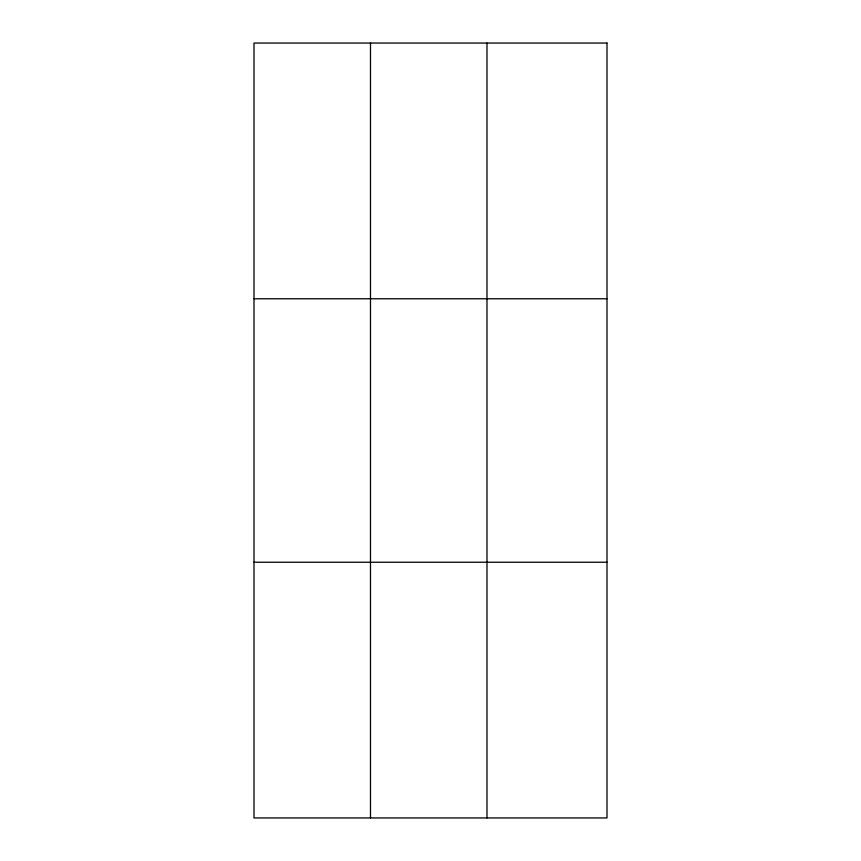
<?xml version="1.0" encoding="UTF-8"?>
<svg xmlns="http://www.w3.org/2000/svg" width="861" height="861" viewBox="0 0 861 861"><rect width="100%" height="100%" fill="white"/><g stroke="black" fill="none" stroke-linecap="round" stroke-linejoin="round"><path stroke-width="1.29" d="M370.488 817.95L370.488 43.05M486.982 817.95L486.982 43.05M254.006 298.767L606.994 298.767M254.006 562.233L606.994 562.233M606.994 43.05L606.994 817.95L254.006 817.95L254.006 43.05L606.994 43.05"/></g></svg>
